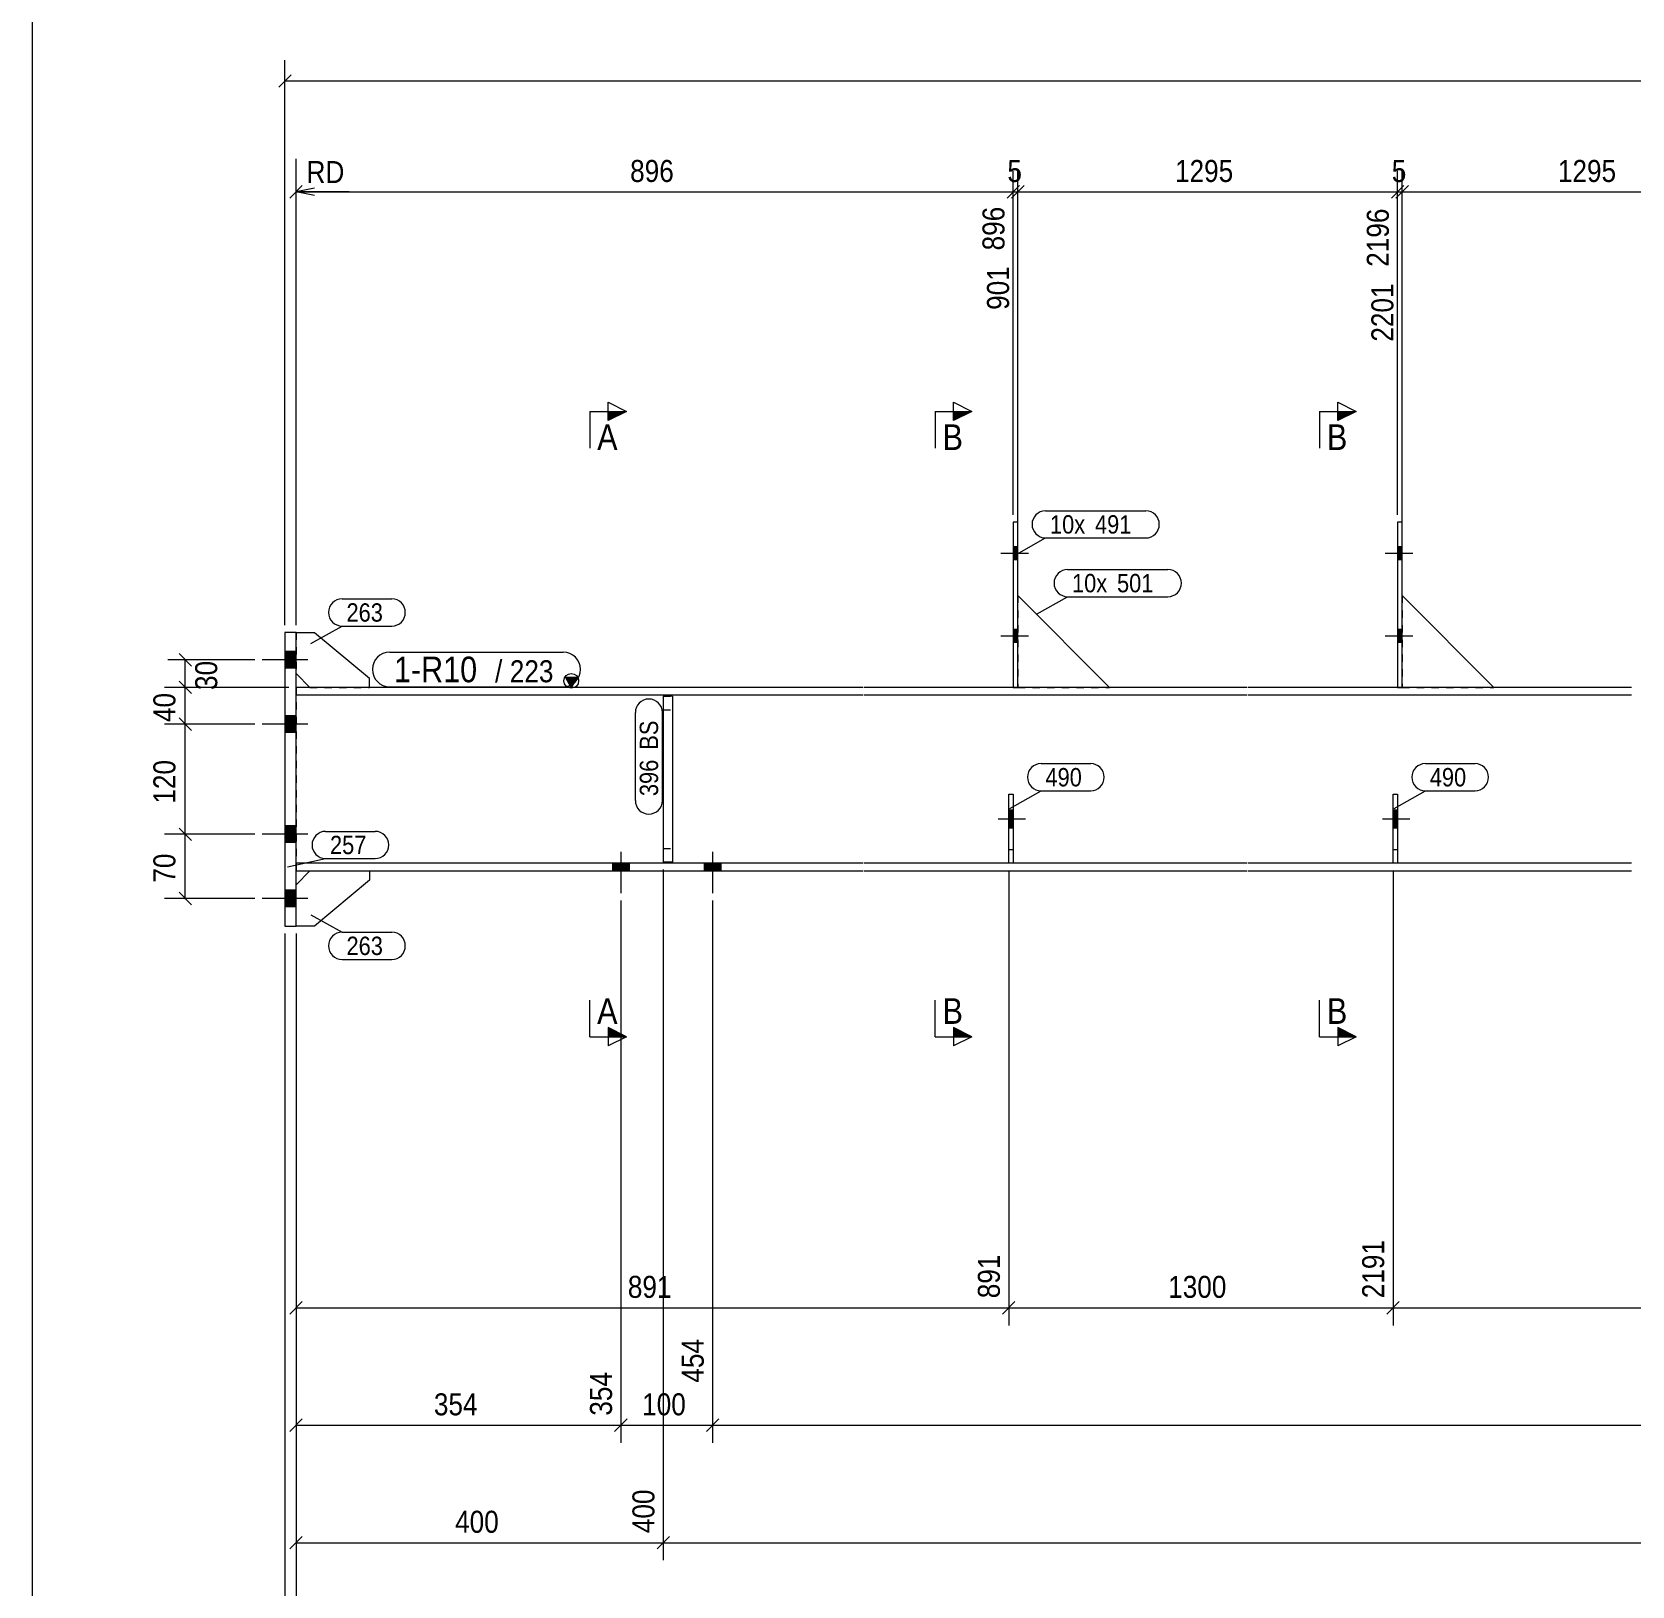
# Model space of a CAD drawing. Header units: millimetres. Extents: x 2 to 825, y 1 to 579.
# Drawn here: x 5 to 222.9, y 197.1 to 408.8 of the extents above; entities that cross this region are included whole.
import ezdxf

# ---------------------------------------------------------------- set-up
doc = ezdxf.new("R2010")
doc.units = ezdxf.units.MM
doc.linetypes.add('XKITLINE00', pattern=[0])
doc.linetypes.add('XKITLINE01', pattern=[4, 1, -1, 1, -1])
for name, color, linetype, lineweight in [('Bolt', 3, 'Continuous', 0), ('Dimensions', 7, 'Continuous', 0), ('DrawingSheet', 5, 'Continuous', 0), ('Part', 2, 'Continuous', 0), ('PartMark', 7, 'Continuous', 0), ('Section', 6, 'Continuous', 0)]:
    doc.layers.add(name, color=color, linetype=linetype, lineweight=lineweight)
doc.styles.add('ARIAL', font='ARIAL.TTF')

# ---------------------------------------------------------------- blocks, each defined once
blk = doc.blocks.new('*A16')
at = {"layer": 'Bolt'}
for points in [[(40.96, 322.17), (39.46, 322.17), (39.46, 324.42), (40.96, 324.42)], [(40.96, 322.17), (39.46, 322.17), (39.46, 324.42), (40.96, 324.42)], [(40.96, 313.42), (39.46, 313.42), (39.46, 315.67), (40.96, 315.67)], [(40.96, 313.42), (39.46, 313.42), (39.46, 315.67), (40.96, 315.67)], [(40.96, 298.42), (39.46, 298.42), (39.46, 300.67), (40.96, 300.67)], [(40.96, 298.42), (39.46, 298.42), (39.46, 300.67), (40.96, 300.67)], [(40.96, 289.67), (39.46, 289.67), (39.46, 291.92), (40.96, 291.92)], [(40.96, 289.67), (39.46, 289.67), (39.46, 291.92), (40.96, 291.92)]]:
    blk.add_hatch(color=3, dxfattribs=at).paths.add_polyline_path(points, flags=17)
at = {"layer": 'Bolt', "color": 3, "linetype": 'XKITLINE00', "lineweight": 0}
for p, q in [((42.58, 323.29), (36.33, 323.29)), ((42.58, 323.29), (36.33, 323.29)), ((40.96, 324.42), (39.46, 324.42)), ((40.96, 324.42), (39.46, 324.42)), ((40.96, 322.17), (39.46, 322.17)), ((40.96, 322.17), (39.46, 322.17)), ((42.58, 314.54), (36.33, 314.54)), ((42.58, 314.54), (36.33, 314.54)), ((40.96, 315.67), (39.46, 315.67)), ((40.96, 315.67), (39.46, 315.67)), ((40.96, 313.42), (39.46, 313.42)), ((40.96, 313.42), (39.46, 313.42)), ((42.58, 299.54), (36.33, 299.54)), ((42.58, 299.54), (36.33, 299.54)), ((40.96, 300.67), (39.46, 300.67)), ((40.96, 300.67), (39.46, 300.67)), ((40.96, 298.42), (39.46, 298.42)), ((40.96, 298.42), (39.46, 298.42)), ((42.58, 290.79), (36.33, 290.79)), ((42.58, 290.79), (36.33, 290.79)), ((40.96, 291.92), (39.46, 291.92)), ((40.96, 291.92), (39.46, 291.92)), ((40.96, 289.67), (39.46, 289.67)), ((40.96, 289.67), (39.46, 289.67))]:
    blk.add_line(p, q, dxfattribs=at)
blk = doc.blocks.new('*A17')
at = {"layer": 'Part'}
blk.add_hatch(color=2, dxfattribs=at).paths.add_polyline_path([(77.66, 320.94), (79.26, 320.94), (78.46, 319.54)], flags=17)
at = {"layer": 'Part', "color": 2, "linetype": 'XKITLINE00', "lineweight": 0}
for p, q in [((78.46, 319.54), (77.66, 320.94)), ((77.66, 320.94), (79.26, 320.94)), ((79.26, 320.94), (78.46, 319.54)), ((118.18, 319.54), (40.96, 319.54)), ((118.18, 318.48), (40.96, 318.48)), ((138.66, 319.54), (118.28, 319.54)), ((170.53, 318.48), (118.28, 318.48)), ((170.53, 319.54), (139.28, 319.54)), ((191.01, 319.54), (170.63, 319.54)), ((222.88, 318.48), (170.63, 318.48)), ((222.88, 319.54), (191.63, 319.54)), ((118.18, 295.61), (40.96, 295.61)), ((40.96, 294.54), (118.18, 294.54)), ((138.03, 295.61), (118.28, 295.61)), ((118.28, 294.54), (170.53, 294.54)), ((170.53, 295.61), (138.66, 295.61)), ((190.38, 295.61), (170.63, 295.61)), ((170.63, 294.54), (222.88, 294.54)), ((222.88, 295.61), (191.01, 295.61))]:
    blk.add_line(p, q, dxfattribs=at)
at = {"layer": 'Part', "color": 7, "linetype": 'XKITLINE01', "lineweight": 0}
for p, q in [((40.96, 319.54), (40.96, 294.54)), ((139.28, 319.54), (138.66, 319.54)), ((191.63, 319.54), (191.01, 319.54)), ((138.66, 295.61), (138.03, 295.61)), ((191.01, 295.61), (190.38, 295.61))]:
    blk.add_line(p, q, dxfattribs=at)
at = {"layer": 'Part', "color": 2, "linetype": 'XKITLINE00', "lineweight": 0}
blk.add_circle((78.46, 320.44), 1, dxfattribs=at)
blk = doc.blocks.new('*A19')
at = {"layer": 'Part', "color": 2, "linetype": 'XKITLINE00', "lineweight": 0}
for p, q in [((138.03, 295.61), (138.03, 304.98)), ((138.03, 304.98), (138.66, 304.98)), ((138.66, 304.98), (138.66, 295.61)), ((138.66, 295.61), (138.03, 295.61))]:
    blk.add_line(p, q, dxfattribs=at)
at = {"layer": 'Part', "color": 7, "linetype": 'XKITLINE01', "lineweight": 0}
blk.add_line((138.03, 297.48), (138.66, 297.48), dxfattribs=at)
blk = doc.blocks.new('*A20')
at = {"layer": 'Part', "color": 2, "linetype": 'XKITLINE00', "lineweight": 0}
blk.add_line((151.78, 319.54), (139.28, 332.04), dxfattribs=at)
at = {"layer": 'Part', "color": 7, "linetype": 'XKITLINE01', "lineweight": 0}
for p, q in [((139.28, 332.04), (139.28, 319.54)), ((139.28, 319.54), (151.78, 319.54))]:
    blk.add_line(p, q, dxfattribs=at)
blk = doc.blocks.new('*A21')
at = {"layer": 'Part', "color": 2, "linetype": 'XKITLINE00', "lineweight": 0}
for p, q in [((139.28, 342.04), (138.66, 342.04)), ((138.66, 342.04), (138.66, 319.54)), ((139.28, 319.54), (139.28, 342.04)), ((138.66, 319.54), (139.28, 319.54))]:
    blk.add_line(p, q, dxfattribs=at)
blk = doc.blocks.new('*A22')
at = {"layer": 'Part', "color": 2, "linetype": 'XKITLINE00', "lineweight": 0}
for p, q in [((190.38, 295.61), (190.38, 304.98)), ((190.38, 304.98), (191.01, 304.98)), ((191.01, 304.98), (191.01, 295.61)), ((191.01, 295.61), (190.38, 295.61))]:
    blk.add_line(p, q, dxfattribs=at)
at = {"layer": 'Part', "color": 7, "linetype": 'XKITLINE01', "lineweight": 0}
blk.add_line((190.38, 297.48), (191.01, 297.48), dxfattribs=at)
blk = doc.blocks.new('*A23')
at = {"layer": 'Part', "color": 2, "linetype": 'XKITLINE00', "lineweight": 0}
blk.add_line((204.13, 319.54), (191.63, 332.04), dxfattribs=at)
at = {"layer": 'Part', "color": 7, "linetype": 'XKITLINE01', "lineweight": 0}
for p, q in [((191.63, 332.04), (191.63, 319.54)), ((191.63, 319.54), (204.13, 319.54))]:
    blk.add_line(p, q, dxfattribs=at)
blk = doc.blocks.new('*A24')
at = {"layer": 'Part', "color": 2, "linetype": 'XKITLINE00', "lineweight": 0}
for p, q in [((191.63, 342.04), (191.01, 342.04)), ((191.01, 342.04), (191.01, 319.54)), ((191.63, 319.54), (191.63, 342.04)), ((191.01, 319.54), (191.63, 319.54))]:
    blk.add_line(p, q, dxfattribs=at)
blk = doc.blocks.new('*A49')
at = {"layer": 'Part', "color": 7, "linetype": 'XKITLINE01', "lineweight": 0}
for p, q in [((90.98, 318.36), (90.98, 295.73)), ((90.98, 318.36), (92.23, 318.36)), ((92.23, 318.36), (92.23, 295.73)), ((90.98, 316.48), (92.23, 316.48)), ((90.98, 297.61), (92.23, 297.61)), ((90.98, 295.73), (92.23, 295.73))]:
    blk.add_line(p, q, dxfattribs=at)
blk = doc.blocks.new('*A50')
at = {"layer": 'Part', "color": 2, "linetype": 'XKITLINE00', "lineweight": 0}
for p, q in [((90.98, 318.36), (90.98, 295.73)), ((92.23, 318.36), (90.98, 318.36)), ((92.23, 318.36), (92.23, 295.73)), ((92.23, 295.73), (90.98, 295.73))]:
    blk.add_line(p, q, dxfattribs=at)
at = {"layer": 'Part', "color": 7, "linetype": 'XKITLINE01', "lineweight": 0}
for p, q in [((90.98, 316.48), (92.23, 316.48)), ((90.98, 297.61), (92.23, 297.61))]:
    blk.add_line(p, q, dxfattribs=at)
blk = doc.blocks.new('*A51')
at = {"layer": 'Part', "color": 2, "linetype": 'XKITLINE00', "lineweight": 0}
for p, q in [((40.96, 327.04), (43.46, 327.04)), ((43.46, 327.04), (50.96, 320.79)), ((40.96, 321.42), (42.83, 319.54)), ((50.96, 319.54), (50.96, 320.79))]:
    blk.add_line(p, q, dxfattribs=at)
at = {"layer": 'Part', "color": 7, "linetype": 'XKITLINE01', "lineweight": 0}
for p, q in [((40.96, 327.04), (40.96, 321.42)), ((42.83, 319.54), (50.96, 319.54))]:
    blk.add_line(p, q, dxfattribs=at)
blk = doc.blocks.new('*A52')
at = {"layer": 'Part', "color": 2, "linetype": 'XKITLINE00', "lineweight": 0}
for p, q in [((40.96, 292.67), (42.83, 294.54)), ((50.96, 294.54), (50.96, 293.29)), ((50.96, 293.29), (43.46, 287.04)), ((43.46, 287.04), (40.96, 287.04))]:
    blk.add_line(p, q, dxfattribs=at)
at = {"layer": 'Part', "color": 7, "linetype": 'XKITLINE01', "lineweight": 0}
for p, q in [((42.83, 294.54), (50.96, 294.54)), ((40.96, 287.04), (40.96, 292.67))]:
    blk.add_line(p, q, dxfattribs=at)
blk = doc.blocks.new('*A53')
at = {"layer": 'Part', "color": 2, "linetype": 'XKITLINE00', "lineweight": 0}
for p, q in [((40.96, 327.04), (39.46, 327.04)), ((39.46, 327.04), (39.46, 287.04)), ((40.96, 287.04), (40.96, 327.04)), ((39.46, 287.04), (40.96, 287.04))]:
    blk.add_line(p, q, dxfattribs=at)
blk = doc.blocks.new('*A54')
at = {"layer": 'Bolt'}
for points in [[(86.32, 295.61), (86.32, 294.54), (84.07, 294.54), (84.07, 295.61)], [(86.32, 295.61), (86.32, 294.54), (84.07, 294.54), (84.07, 295.61)], [(98.82, 295.61), (98.82, 294.54), (96.57, 294.54), (96.57, 295.61)], [(98.82, 295.61), (98.82, 294.54), (96.57, 294.54), (96.57, 295.61)]]:
    blk.add_hatch(color=3, dxfattribs=at).paths.add_polyline_path(points, flags=17)
at = {"layer": 'Bolt', "color": 3, "linetype": 'XKITLINE00', "lineweight": 0}
for p, q in [((85.2, 297.14), (85.2, 291.51)), ((85.2, 297.14), (85.2, 291.51)), ((97.7, 297.14), (97.7, 291.51)), ((97.7, 297.14), (97.7, 291.51)), ((84.07, 295.61), (84.07, 294.54)), ((84.07, 295.61), (84.07, 294.54)), ((86.32, 295.61), (86.32, 294.54)), ((86.32, 295.61), (86.32, 294.54)), ((96.57, 295.61), (96.57, 294.54)), ((96.57, 295.61), (96.57, 294.54)), ((98.82, 295.61), (98.82, 294.54)), ((98.82, 295.61), (98.82, 294.54))]:
    blk.add_line(p, q, dxfattribs=at)
blk = doc.blocks.new('*A56')
at = {"layer": 'Bolt'}
blk.add_hatch(color=3, dxfattribs=at).paths.add_polyline_path([(138.66, 300.38), (138.03, 300.38), (138.03, 302.83), (138.66, 302.83)], flags=17)
at = {"layer": 'Bolt', "color": 3, "linetype": 'XKITLINE00', "lineweight": 0}
for p, q in [((140.34, 301.61), (136.59, 301.61)), ((138.66, 302.83), (138.03, 302.83)), ((138.66, 300.38), (138.03, 300.38))]:
    blk.add_line(p, q, dxfattribs=at)
blk = doc.blocks.new('*A57')
at = {"layer": 'Bolt'}
for points in [[(138.66, 338.67), (139.28, 338.67), (139.28, 336.92), (138.66, 336.92)], [(138.66, 338.67), (139.28, 338.67), (139.28, 336.92), (138.66, 336.92)], [(138.66, 327.42), (139.28, 327.42), (139.28, 325.67), (138.66, 325.67)], [(138.66, 327.42), (139.28, 327.42), (139.28, 325.67), (138.66, 325.67)]]:
    blk.add_hatch(color=3, dxfattribs=at).paths.add_polyline_path(points, flags=17)
at = {"layer": 'Bolt', "color": 3, "linetype": 'XKITLINE00', "lineweight": 0}
for p, q in [((139.28, 338.67), (138.66, 338.67)), ((139.28, 338.67), (138.66, 338.67)), ((140.73, 337.79), (136.98, 337.79)), ((140.73, 337.79), (136.98, 337.79)), ((139.28, 336.92), (138.66, 336.92)), ((139.28, 336.92), (138.66, 336.92)), ((139.28, 327.42), (138.66, 327.42)), ((139.28, 327.42), (138.66, 327.42)), ((140.73, 326.54), (136.98, 326.54)), ((140.73, 326.54), (136.98, 326.54)), ((139.28, 325.67), (138.66, 325.67)), ((139.28, 325.67), (138.66, 325.67))]:
    blk.add_line(p, q, dxfattribs=at)
blk = doc.blocks.new('*A58')
at = {"layer": 'Bolt'}
blk.add_hatch(color=3, dxfattribs=at).paths.add_polyline_path([(191.01, 300.38), (190.38, 300.38), (190.38, 302.83), (191.01, 302.83)], flags=17)
at = {"layer": 'Bolt', "color": 3, "linetype": 'XKITLINE00', "lineweight": 0}
for p, q in [((192.69, 301.61), (188.94, 301.61)), ((191.01, 302.83), (190.38, 302.83)), ((191.01, 300.38), (190.38, 300.38))]:
    blk.add_line(p, q, dxfattribs=at)
blk = doc.blocks.new('*A59')
at = {"layer": 'Bolt'}
for points in [[(191.01, 338.67), (191.63, 338.67), (191.63, 336.92), (191.01, 336.92)], [(191.01, 338.67), (191.63, 338.67), (191.63, 336.92), (191.01, 336.92)], [(191.01, 327.42), (191.63, 327.42), (191.63, 325.67), (191.01, 325.67)], [(191.01, 327.42), (191.63, 327.42), (191.63, 325.67), (191.01, 325.67)]]:
    blk.add_hatch(color=3, dxfattribs=at).paths.add_polyline_path(points, flags=17)
at = {"layer": 'Bolt', "color": 3, "linetype": 'XKITLINE00', "lineweight": 0}
for p, q in [((191.63, 338.67), (191.01, 338.67)), ((191.63, 338.67), (191.01, 338.67)), ((193.08, 337.79), (189.33, 337.79)), ((193.08, 337.79), (189.33, 337.79)), ((191.63, 336.92), (191.01, 336.92)), ((191.63, 336.92), (191.01, 336.92)), ((191.63, 327.42), (191.01, 327.42)), ((191.63, 327.42), (191.01, 327.42)), ((193.08, 326.54), (189.33, 326.54)), ((193.08, 326.54), (189.33, 326.54)), ((191.63, 325.67), (191.01, 325.67)), ((191.63, 325.67), (191.01, 325.67))]:
    blk.add_line(p, q, dxfattribs=at)
blk = doc.blocks.new('*A140')
at = {"layer": 'DrawingSheet', "color": 5, "linetype": 'XKITLINE00', "lineweight": 0}
blk.add_line((5, 579), (5, 5), dxfattribs=at)
blk = doc.blocks.new('*A148')
at = {"layer": 'Dimensions', "color": 7, "linetype": 'XKITLINE00', "lineweight": 0}
for p, q in [((39.46, 328.04), (39.46, 405)), ((40.31, 403), (38.61, 401.3)), ((39.46, 402.15), (690.54, 402.15))]:
    blk.add_line(p, q, dxfattribs=at)
at = {"layer": 'Dimensions', "color": 3}
blk.add_point((39.46, 402.15), dxfattribs=at)
blk = doc.blocks.new('*A149')
at = {"layer": 'Dimensions', "color": 7, "linetype": 'XKITLINE00', "lineweight": 0}
blk.add_line((40.96, 286.04), (40.96, 168.64), dxfattribs=at)
blk = doc.blocks.new('*A158')
at = {"layer": 'Dimensions', "color": 7, "linetype": 'XKITLINE00', "lineweight": 0}
for p, q in [((39.46, 286.04), (39.46, 168.64)), ((40.96, 286.04), (40.96, 168.64)), ((40.31, 171.89), (38.61, 170.19)), ((39.46, 171.04), (40.96, 171.04)), ((41.81, 171.89), (40.11, 170.19))]:
    blk.add_line(p, q, dxfattribs=at)
at = {"layer": 'Dimensions', "color": 3}
for p in [(39.46, 171.04), (40.96, 171.04)]:
    blk.add_point(p, dxfattribs=at)
at = {"layer": 'Dimensions', "color": 3, "style": 'ARIAL', "width": 0.85}
blk.add_text('12', height=3, rotation=90.0002, dxfattribs=at).set_placement((38.26, 177.51))
blk.add_text('12', height=3, dxfattribs=at).set_placement((37.98, 172.39))
blk = doc.blocks.new('*A167')
at = {"layer": 'Dimensions', "color": 7, "linetype": 'XKITLINE00', "lineweight": 0}
for p, q in [((35.33, 299.54), (23.03, 299.54)), ((25.03, 300.39), (26.72, 298.69)), ((25.88, 290.79), (25.88, 299.54)), ((35.33, 290.79), (23.03, 290.79)), ((25.03, 291.64), (26.72, 289.94))]:
    blk.add_line(p, q, dxfattribs=at)
at = {"layer": 'Dimensions', "color": 3}
for p in [(25.88, 299.54), (25.88, 290.79)]:
    blk.add_point(p, dxfattribs=at)
at = {"layer": 'Dimensions', "color": 3, "style": 'ARIAL', "width": 0.85}
blk.add_text('70', height=3, rotation=90.0002, dxfattribs=at).set_placement((24.53, 292.94))
blk = doc.blocks.new('*A168')
at = {"layer": 'Dimensions', "color": 7, "linetype": 'XKITLINE00', "lineweight": 0}
for p, q in [((35.33, 314.54), (23.03, 314.54)), ((25.03, 315.39), (26.72, 313.69)), ((25.88, 299.54), (25.88, 314.54)), ((35.33, 299.54), (23.03, 299.54)), ((25.03, 300.39), (26.72, 298.69))]:
    blk.add_line(p, q, dxfattribs=at)
at = {"layer": 'Dimensions', "color": 3}
for p in [(25.88, 314.54), (25.88, 299.54)]:
    blk.add_point(p, dxfattribs=at)
at = {"layer": 'Dimensions', "color": 3, "style": 'ARIAL', "width": 0.85}
blk.add_text('120', height=3, rotation=90.0002, dxfattribs=at).set_placement((24.53, 303.71))
blk = doc.blocks.new('*A169')
at = {"layer": 'Dimensions', "color": 7, "linetype": 'XKITLINE00', "lineweight": 0}
for p, q in [((25.03, 320.39), (26.72, 318.69)), ((39.96, 319.54), (23.03, 319.54)), ((25.88, 314.54), (25.88, 319.54)), ((35.33, 314.54), (23.03, 314.54)), ((25.03, 315.39), (26.72, 313.69))]:
    blk.add_line(p, q, dxfattribs=at)
at = {"layer": 'Dimensions', "color": 3}
for p in [(25.88, 319.54), (25.88, 314.54)]:
    blk.add_point(p, dxfattribs=at)
at = {"layer": 'Dimensions', "color": 3, "style": 'ARIAL', "width": 0.85}
blk.add_text('40', height=3, rotation=90.0002, dxfattribs=at).set_placement((24.53, 314.82))
blk = doc.blocks.new('*A170')
at = {"layer": 'Dimensions', "color": 7, "linetype": 'XKITLINE00', "lineweight": 0}
for p, q in [((35.33, 323.29), (23.48, 323.29)), ((25.03, 324.14), (26.72, 322.44)), ((25.88, 319.54), (25.88, 323.29)), ((25.03, 320.39), (26.72, 318.69)), ((39.96, 319.54), (23.48, 319.54))]:
    blk.add_line(p, q, dxfattribs=at)
at = {"layer": 'Dimensions', "color": 3}
for p in [(25.88, 323.29), (25.88, 319.54)]:
    blk.add_point(p, dxfattribs=at)
at = {"layer": 'Dimensions', "color": 3, "style": 'ARIAL', "width": 0.85}
blk.add_text('30', height=3, rotation=90.0002, dxfattribs=at).set_placement((30.23, 319.19))
blk = doc.blocks.new('*A171')
at = {"layer": 'PartMark', "color": 7, "linetype": 'XKITLINE00', "lineweight": 0}
for p, q in [((44.99, 299.93), (51.75, 299.93)), ((39.8, 295.08), (44.99, 296.23)), ((44.99, 296.23), (51.75, 296.23))]:
    blk.add_line(p, q, dxfattribs=at)
for centre, start, end in [((44.99, 298.08), 90, 270), ((51.75, 298.08), 270, 90)]:
    blk.add_arc(centre, 1.85, start, end, dxfattribs=at)
at = {"layer": 'PartMark', "color": 3, "style": 'ARIAL', "width": 0.85}
blk.add_text('257', height=2.5, dxfattribs=at).set_placement((45.59, 296.83))
blk = doc.blocks.new('*A172')
at = {"layer": 'PartMark', "color": 7, "linetype": 'XKITLINE00', "lineweight": 0}
for p, q in [((43, 288.58), (47.24, 286.19)), ((47.24, 286.19), (54, 286.19)), ((47.24, 282.49), (54, 282.49))]:
    blk.add_line(p, q, dxfattribs=at)
for centre, start, end in [((47.24, 284.34), 90, 270), ((54, 284.34), 270, 90)]:
    blk.add_arc(centre, 1.85, start, end, dxfattribs=at)
at = {"layer": 'PartMark', "color": 3, "style": 'ARIAL', "width": 0.85}
blk.add_text('263', height=2.5, dxfattribs=at).set_placement((47.84, 283.09))
blk = doc.blocks.new('*A173')
at = {"layer": 'PartMark', "color": 7, "linetype": 'XKITLINE00', "lineweight": 0}
for p, q in [((47.24, 331.6), (54, 331.6)), ((43, 325.51), (47.24, 327.9)), ((47.24, 327.9), (54, 327.9))]:
    blk.add_line(p, q, dxfattribs=at)
for centre, start, end in [((47.24, 329.75), 90, 270), ((54, 329.75), 270, 90)]:
    blk.add_arc(centre, 1.85, start, end, dxfattribs=at)
at = {"layer": 'PartMark', "color": 3, "style": 'ARIAL', "width": 0.85}
blk.add_text('263', height=2.5, dxfattribs=at).set_placement((47.84, 328.5))
blk = doc.blocks.new('*A179')
at = {"layer": 'PartMark', "color": 7, "linetype": 'XKITLINE00', "lineweight": 0}
for p, q in [((194.79, 309.16), (201.55, 309.16)), ((190.54, 303.07), (194.79, 305.46)), ((194.79, 305.46), (201.55, 305.46))]:
    blk.add_line(p, q, dxfattribs=at)
for centre, start, end in [((194.79, 307.31), 90, 270), ((201.55, 307.31), 270, 90)]:
    blk.add_arc(centre, 1.85, start, end, dxfattribs=at)
at = {"layer": 'PartMark', "color": 3, "style": 'ARIAL', "width": 0.85}
blk.add_text('490', height=2.5, dxfattribs=at).set_placement((195.39, 306.06))
blk = doc.blocks.new('*A180')
at = {"layer": 'PartMark', "color": 7, "linetype": 'XKITLINE00', "lineweight": 0}
for p, q in [((142.44, 309.16), (149.2, 309.16)), ((138.19, 303.07), (142.44, 305.46)), ((142.44, 305.46), (149.2, 305.46))]:
    blk.add_line(p, q, dxfattribs=at)
for centre, start, end in [((142.44, 307.31), 90, 270), ((149.2, 307.31), 270, 90)]:
    blk.add_arc(centre, 1.85, start, end, dxfattribs=at)
at = {"layer": 'PartMark', "color": 3, "style": 'ARIAL', "width": 0.85}
blk.add_text('490', height=2.5, dxfattribs=at).set_placement((143.04, 306.06))
blk = doc.blocks.new('*A181')
at = {"layer": 'PartMark', "color": 7, "linetype": 'XKITLINE00', "lineweight": 0}
for p, q in [((53.71, 324.34), (77.36, 324.34)), ((53.71, 319.64), (77.36, 319.64))]:
    blk.add_line(p, q, dxfattribs=at)
for centre, start, end in [((53.71, 321.99), 90, 270), ((77.36, 321.99), 270, 90)]:
    blk.add_arc(centre, 2.35, start, end, dxfattribs=at)
at = {"layer": 'PartMark', "color": 1, "style": 'ARIAL', "width": 0.85}
blk.add_text('1-R10', height=3.5, dxfattribs=at).set_placement((54.31, 320.24))
at = {"layer": 'PartMark', "color": 3, "style": 'ARIAL', "width": 0.85}
for s, p in [('/', (68.07, 320.24)), ('223', (70.08, 320.24))]:
    blk.add_text(s, height=3, dxfattribs=at).set_placement(p)
blk = doc.blocks.new('*A182')
at = {"layer": 'PartMark', "color": 7, "linetype": 'XKITLINE00', "lineweight": 0}
for p, q in [((146.06, 335.6), (159.7, 335.6)), ((141.82, 329.51), (146.06, 331.9)), ((146.06, 331.9), (159.7, 331.9))]:
    blk.add_line(p, q, dxfattribs=at)
for centre, start, end in [((146.06, 333.75), 90, 270), ((159.7, 333.75), 270, 90)]:
    blk.add_arc(centre, 1.85, start, end, dxfattribs=at)
at = {"layer": 'PartMark', "color": 3, "style": 'ARIAL', "width": 0.85}
for s, p in [('10x', (146.66, 332.5)), ('501', (152.79, 332.5))]:
    blk.add_text(s, height=2.5, dxfattribs=at).set_placement(p)
blk = doc.blocks.new('*A183')
at = {"layer": 'PartMark', "color": 7, "linetype": 'XKITLINE00', "lineweight": 0}
for p, q in [((143.06, 343.6), (156.7, 343.6)), ((138.82, 337.51), (143.06, 339.9)), ((143.06, 339.9), (156.7, 339.9))]:
    blk.add_line(p, q, dxfattribs=at)
for centre, start, end in [((143.06, 341.75), 90, 270), ((156.7, 341.75), 270, 90)]:
    blk.add_arc(centre, 1.85, start, end, dxfattribs=at)
at = {"layer": 'PartMark', "color": 3, "style": 'ARIAL', "width": 0.85}
for s, p in [('10x', (143.66, 340.5)), ('491', (149.79, 340.5))]:
    blk.add_text(s, height=2.5, dxfattribs=at).set_placement(p)
blk = doc.blocks.new('*A185')
at = {"layer": 'PartMark', "color": 7, "linetype": 'XKITLINE00', "lineweight": 0}
for p, q in [((87.18, 304.14), (87.18, 316.11)), ((90.88, 304.14), (90.88, 316.11))]:
    blk.add_line(p, q, dxfattribs=at)
for centre, start, end in [((89.03, 316.11), 360, 180), ((89.03, 304.14), 180, 360)]:
    blk.add_arc(centre, 1.85, start, end, dxfattribs=at)
at = {"layer": 'PartMark', "color": 3, "style": 'ARIAL', "width": 0.85}
for s, p in [('BS', (90.28, 311.06)), ('396', (90.28, 304.74))]:
    blk.add_text(s, height=2.5, rotation=90.0002, dxfattribs=at).set_placement(p)
blk = doc.blocks.new('*A188')
at = {"layer": 'Section'}
for points in [[(83.48, 357.13), (85.98, 357.13), (83.48, 355.88)], [(83.48, 273.21), (85.98, 271.96), (83.48, 271.96)]]:
    blk.add_hatch(color=3, dxfattribs=at).paths.add_polyline_path(points, flags=17)
at = {"layer": 'Section', "color": 3, "linetype": 'XKITLINE00', "lineweight": 0}
for p, q in [((83.48, 355.88), (83.48, 358.38)), ((83.48, 358.38), (85.98, 357.13)), ((85.98, 357.13), (83.48, 355.88)), ((85.98, 271.96), (83.48, 273.21)), ((83.48, 273.21), (83.48, 270.71)), ((85.98, 271.96), (83.48, 270.71))]:
    blk.add_line(p, q, dxfattribs=at)
at = {"layer": 'Section', "color": 1, "linetype": 'XKITLINE00', "lineweight": 0}
for p, q in [((80.98, 357.13), (80.98, 352.13)), ((80.98, 357.13), (85.98, 357.13)), ((80.98, 271.96), (80.98, 276.96)), ((80.98, 271.96), (85.98, 271.96))]:
    blk.add_line(p, q, dxfattribs=at)
at = {"layer": 'Section', "color": 7, "style": 'ARIAL', "width": 0.85}
for p in [(81.98, 351.88), (81.98, 273.71)]:
    blk.add_text('A', height=3.5, dxfattribs=at).set_placement(p)
blk = doc.blocks.new('*A191')
at = {"layer": 'Section'}
for points in [[(130.53, 357.13), (133.03, 357.13), (130.53, 355.88)], [(130.53, 273.21), (133.03, 271.96), (130.53, 271.96)]]:
    blk.add_hatch(color=3, dxfattribs=at).paths.add_polyline_path(points, flags=17)
at = {"layer": 'Section', "color": 3, "linetype": 'XKITLINE00', "lineweight": 0}
for p, q in [((130.53, 355.88), (130.53, 358.38)), ((130.53, 358.38), (133.03, 357.13)), ((133.03, 357.13), (130.53, 355.88)), ((133.03, 271.96), (130.53, 273.21)), ((130.53, 273.21), (130.53, 270.71)), ((133.03, 271.96), (130.53, 270.71))]:
    blk.add_line(p, q, dxfattribs=at)
at = {"layer": 'Section', "color": 1, "linetype": 'XKITLINE00', "lineweight": 0}
for p, q in [((128.03, 357.13), (128.03, 352.13)), ((128.03, 357.13), (133.03, 357.13)), ((128.03, 271.96), (128.03, 276.96)), ((128.03, 271.96), (133.03, 271.96))]:
    blk.add_line(p, q, dxfattribs=at)
at = {"layer": 'Section', "color": 7, "style": 'ARIAL', "width": 0.85}
for p in [(129.03, 351.88), (129.03, 273.71)]:
    blk.add_text('B', height=3.5, dxfattribs=at).set_placement(p)
blk = doc.blocks.new('*A195')
at = {"layer": 'Section'}
for points in [[(182.88, 357.13), (185.38, 357.13), (182.88, 355.88)], [(182.88, 273.21), (185.38, 271.96), (182.88, 271.96)]]:
    blk.add_hatch(color=3, dxfattribs=at).paths.add_polyline_path(points, flags=17)
at = {"layer": 'Section', "color": 3, "linetype": 'XKITLINE00', "lineweight": 0}
for p, q in [((182.88, 355.88), (182.88, 358.38)), ((182.88, 358.38), (185.38, 357.13)), ((185.38, 357.13), (182.88, 355.88)), ((185.38, 271.96), (182.88, 273.21)), ((182.88, 273.21), (182.88, 270.71)), ((185.38, 271.96), (182.88, 270.71))]:
    blk.add_line(p, q, dxfattribs=at)
at = {"layer": 'Section', "color": 1, "linetype": 'XKITLINE00', "lineweight": 0}
for p, q in [((180.38, 357.13), (180.38, 352.13)), ((180.38, 357.13), (185.38, 357.13)), ((180.38, 271.96), (180.38, 276.96)), ((180.38, 271.96), (185.38, 271.96))]:
    blk.add_line(p, q, dxfattribs=at)
at = {"layer": 'Section', "color": 7, "style": 'ARIAL', "width": 0.85}
for p in [(181.38, 351.88), (181.38, 273.71)]:
    blk.add_text('B', height=3.5, dxfattribs=at).set_placement(p)
blk = doc.blocks.new('*A199')
at = {"layer": 'Dimensions', "color": 7, "linetype": 'XKITLINE00', "lineweight": 0}
for p, q in [((90.98, 294.73), (90.98, 200.64)), ((40.96, 286.04), (40.96, 200.64)), ((41.81, 203.89), (40.11, 202.19)), ((40.96, 203.04), (90.98, 203.04)), ((91.83, 203.89), (90.13, 202.19))]:
    blk.add_line(p, q, dxfattribs=at)
at = {"layer": 'Dimensions', "color": 3}
for p in [(40.96, 203.04), (90.98, 203.04)]:
    blk.add_point(p, dxfattribs=at)
at = {"layer": 'Dimensions', "color": 3, "style": 'ARIAL', "width": 0.85}
blk.add_text('400', height=3, rotation=90.0002, dxfattribs=at).set_placement((89.78, 204.34))
blk.add_text('400', height=3, dxfattribs=at).set_placement((62.63, 204.39))
blk = doc.blocks.new('*A200')
at = {"layer": 'Dimensions', "color": 7, "linetype": 'XKITLINE00', "lineweight": 0}
for p, q in [((90.98, 294.73), (90.98, 200.64)), ((91.83, 203.89), (90.13, 202.19)), ((90.98, 203.04), (405.5, 203.04))]:
    blk.add_line(p, q, dxfattribs=at)
at = {"layer": 'Dimensions', "color": 3}
blk.add_point((90.98, 203.04), dxfattribs=at)
blk = doc.blocks.new('*A201')
at = {"layer": 'Dimensions', "color": 7, "linetype": 'XKITLINE00', "lineweight": 0}
for p, q in [((85.2, 290.51), (85.2, 216.64)), ((40.96, 286.04), (40.96, 216.64)), ((41.81, 219.89), (40.11, 218.19)), ((40.96, 219.04), (85.2, 219.04)), ((86.05, 219.89), (84.35, 218.19))]:
    blk.add_line(p, q, dxfattribs=at)
at = {"layer": 'Dimensions', "color": 3}
for p in [(40.96, 219.04), (85.2, 219.04)]:
    blk.add_point(p, dxfattribs=at)
at = {"layer": 'Dimensions', "color": 3, "style": 'ARIAL', "width": 0.85}
blk.add_text('354', height=3, rotation=90.0002, dxfattribs=at).set_placement((84, 220.34))
blk.add_text('354', height=3, dxfattribs=at).set_placement((59.74, 220.39))
blk = doc.blocks.new('*A202')
at = {"layer": 'Dimensions', "color": 7, "linetype": 'XKITLINE00', "lineweight": 0}
for p, q in [((85.2, 290.51), (85.2, 216.64)), ((97.7, 290.51), (97.7, 216.64)), ((86.05, 219.89), (84.35, 218.19)), ((85.2, 219.04), (97.7, 219.04)), ((98.55, 219.89), (96.85, 218.19))]:
    blk.add_line(p, q, dxfattribs=at)
at = {"layer": 'Dimensions', "color": 3}
for p in [(85.2, 219.04), (97.7, 219.04)]:
    blk.add_point(p, dxfattribs=at)
at = {"layer": 'Dimensions', "color": 3, "style": 'ARIAL', "width": 0.85}
blk.add_text('454', height=3, rotation=90.0002, dxfattribs=at).set_placement((96.5, 224.84))
blk.add_text('100', height=3, dxfattribs=at).set_placement((88.11, 220.39))
blk = doc.blocks.new('*A203')
at = {"layer": 'Dimensions', "color": 7, "linetype": 'XKITLINE00', "lineweight": 0}
for p, q in [((97.7, 290.51), (97.7, 216.64)), ((98.55, 219.89), (96.85, 218.19)), ((97.7, 219.04), (399.71, 219.04))]:
    blk.add_line(p, q, dxfattribs=at)
at = {"layer": 'Dimensions', "color": 3}
blk.add_point((97.7, 219.04), dxfattribs=at)
blk = doc.blocks.new('*A205')
at = {"layer": 'Dimensions', "color": 7, "linetype": 'XKITLINE00', "lineweight": 0}
for p, q in [((138.03, 294.61), (138.03, 232.64)), ((40.96, 286.04), (40.96, 232.64)), ((41.81, 235.89), (40.11, 234.19)), ((138.88, 235.89), (137.18, 234.19)), ((40.96, 235.04), (138.03, 235.04))]:
    blk.add_line(p, q, dxfattribs=at)
at = {"layer": 'Dimensions', "color": 3}
for p in [(40.96, 235.04), (138.03, 235.04)]:
    blk.add_point(p, dxfattribs=at)
at = {"layer": 'Dimensions', "color": 3, "style": 'ARIAL', "width": 0.85}
blk.add_text('891', height=3, rotation=90.0002, dxfattribs=at).set_placement((136.83, 236.34))
blk.add_text('891', height=3, dxfattribs=at).set_placement((86.16, 236.39))
blk = doc.blocks.new('*A206')
at = {"layer": 'Dimensions', "color": 7, "linetype": 'XKITLINE00', "lineweight": 0}
for p, q in [((138.03, 294.61), (138.03, 232.64)), ((190.38, 294.61), (190.38, 232.64)), ((138.88, 235.89), (137.18, 234.19)), ((191.23, 235.89), (189.53, 234.19)), ((138.03, 235.04), (190.38, 235.04))]:
    blk.add_line(p, q, dxfattribs=at)
at = {"layer": 'Dimensions', "color": 3}
for p in [(138.03, 235.04), (190.38, 235.04)]:
    blk.add_point(p, dxfattribs=at)
at = {"layer": 'Dimensions', "color": 3, "style": 'ARIAL', "width": 0.85}
blk.add_text('2191', height=3, rotation=90.0002, dxfattribs=at).set_placement((189.18, 236.34))
blk.add_text('1300', height=3, dxfattribs=at).set_placement((159.76, 236.39))
blk = doc.blocks.new('*A207')
at = {"layer": 'Dimensions', "color": 7, "linetype": 'XKITLINE00', "lineweight": 0}
for p, q in [((190.38, 294.61), (190.38, 232.64)), ((294.68, 294.61), (294.68, 232.64)), ((191.23, 235.89), (189.53, 234.19)), ((295.53, 235.89), (293.83, 234.19)), ((190.38, 235.04), (294.68, 235.04))]:
    blk.add_line(p, q, dxfattribs=at)
at = {"layer": 'Dimensions', "color": 3}
for p in [(190.38, 235.04), (294.68, 235.04)]:
    blk.add_point(p, dxfattribs=at)
at = {"layer": 'Dimensions', "color": 3, "style": 'ARIAL', "width": 0.85}
blk.add_text('4791', height=3, rotation=90.0002, dxfattribs=at).set_placement((293.48, 236.34))
blk.add_text('2600', height=3, dxfattribs=at).set_placement((238.08, 236.39))
blk = doc.blocks.new('*A212')
at = {"layer": 'Dimensions', "color": 7, "linetype": 'XKITLINE00', "lineweight": 0}
for p, q in [((40.96, 328.04), (40.96, 391.54)), ((40.96, 328.04), (40.96, 389.89)), ((138.66, 343.04), (138.66, 389.89)), ((41.81, 387.89), (40.11, 386.19)), ((43.46, 387.54), (40.96, 387.04)), ((40.96, 387.04), (138.66, 387.04)), ((43.46, 386.54), (40.96, 387.04)), ((48.18, 387.04), (40.96, 387.04)), ((139.51, 387.89), (137.81, 386.19))]:
    blk.add_line(p, q, dxfattribs=at)
at = {"layer": 'Dimensions', "color": 3}
for p in [(40.96, 387.04), (138.66, 387.04)]:
    blk.add_point(p, dxfattribs=at)
at = {"layer": 'Dimensions', "color": 7}
blk.add_point((40.96, 387.04), dxfattribs=at)
at = {"layer": 'Dimensions', "color": 3, "style": 'ARIAL', "width": 0.85}
for s, p in [('RD', (42.4, 388.24)), ('896', (86.47, 388.39))]:
    blk.add_text(s, height=3, dxfattribs=at).set_placement(p)
blk.add_text('896', height=3, rotation=90.0002, dxfattribs=at).set_placement((137.46, 379.07))
blk = doc.blocks.new('*A213')
at = {"layer": 'Dimensions', "color": 7, "linetype": 'XKITLINE00', "lineweight": 0}
for p, q in [((138.66, 343.04), (138.66, 389.89)), ((139.28, 333.04), (139.28, 389.89)), ((139.51, 387.89), (137.81, 386.19)), ((140.13, 387.89), (138.43, 386.19)), ((138.66, 387.04), (139.28, 387.04))]:
    blk.add_line(p, q, dxfattribs=at)
at = {"layer": 'Dimensions', "color": 3}
for p in [(138.66, 387.04), (139.28, 387.04)]:
    blk.add_point(p, dxfattribs=at)
at = {"layer": 'Dimensions', "color": 3, "style": 'ARIAL', "width": 0.85}
blk.add_text('5', height=3, dxfattribs=at).set_placement((137.86, 388.39))
blk.add_text('901', height=3, rotation=90.0002, dxfattribs=at).set_placement((138.08, 370.97))
blk = doc.blocks.new('*A214')
at = {"layer": 'Dimensions', "color": 7, "linetype": 'XKITLINE00', "lineweight": 0}
for p, q in [((139.28, 333.04), (139.28, 389.89)), ((191.01, 343.04), (191.01, 389.89)), ((140.13, 387.89), (138.43, 386.19)), ((139.28, 387.04), (191.01, 387.04)), ((191.86, 387.89), (190.16, 386.19))]:
    blk.add_line(p, q, dxfattribs=at)
at = {"layer": 'Dimensions', "color": 3}
for p in [(139.28, 387.04), (191.01, 387.04)]:
    blk.add_point(p, dxfattribs=at)
at = {"layer": 'Dimensions', "color": 3, "style": 'ARIAL', "width": 0.85}
blk.add_text('1295', height=3, dxfattribs=at).set_placement((160.69, 388.39))
blk.add_text('2196', height=3, rotation=90.0002, dxfattribs=at).set_placement((189.81, 376.84))
blk = doc.blocks.new('*A215')
at = {"layer": 'Dimensions', "color": 7, "linetype": 'XKITLINE00', "lineweight": 0}
for p, q in [((191.01, 343.04), (191.01, 389.89)), ((191.63, 333.04), (191.63, 389.89)), ((191.86, 387.89), (190.16, 386.19)), ((192.48, 387.89), (190.78, 386.19)), ((191.01, 387.04), (191.63, 387.04))]:
    blk.add_line(p, q, dxfattribs=at)
at = {"layer": 'Dimensions', "color": 3}
for p in [(191.01, 387.04), (191.63, 387.04)]:
    blk.add_point(p, dxfattribs=at)
at = {"layer": 'Dimensions', "color": 3, "style": 'ARIAL', "width": 0.85}
blk.add_text('5', height=3, dxfattribs=at).set_placement((190.21, 388.39))
blk.add_text('2201', height=3, rotation=90.0002, dxfattribs=at).set_placement((190.43, 366.64))
blk = doc.blocks.new('*A216')
at = {"layer": 'Dimensions', "color": 7, "linetype": 'XKITLINE00', "lineweight": 0}
for p, q in [((191.63, 333.04), (191.63, 389.89)), ((242.96, 343.04), (242.96, 389.89)), ((192.48, 387.89), (190.78, 386.19)), ((191.63, 387.04), (242.96, 387.04)), ((243.81, 387.89), (242.11, 386.19))]:
    blk.add_line(p, q, dxfattribs=at)
at = {"layer": 'Dimensions', "color": 3}
for p in [(191.63, 387.04), (242.96, 387.04)]:
    blk.add_point(p, dxfattribs=at)
at = {"layer": 'Dimensions', "color": 3, "style": 'ARIAL', "width": 0.85}
blk.add_text('1295', height=3, dxfattribs=at).set_placement((212.84, 388.39))
blk.add_text('3496', height=3, rotation=90.0002, dxfattribs=at).set_placement((241.76, 376.84))

msp = doc.modelspace()

# ---------------------------------------------------------------- block references
at = {"lineweight": 0}
for name in ['*A140', '*A148', '*A212', '*A213', '*A214', '*A215', '*A216', '*A188', '*A191', '*A195', '*A183', '*A21', '*A24', '*A57', '*A59', '*A182', '*A173', '*A20', '*A23', '*A53', '*A51', '*A170', '*A16', '*A181', '*A169', '*A49', '*A50', '*A149', '*A185', '*A168', '*A180', '*A179', '*A19', '*A22', '*A56', '*A58', '*A167', '*A171', '*A54', '*A199', '*A205', '*A52', '*A200', '*A206', '*A207', '*A201', '*A202', '*A203', '*A172', '*A158']:
    msp.add_blockref(name, (0, 0), dxfattribs=at)
at = {"layer": 'Part', "lineweight": 0}
msp.add_blockref('*A17', (0, 0), dxfattribs=at)

doc.saveas('drawing.dxf')
